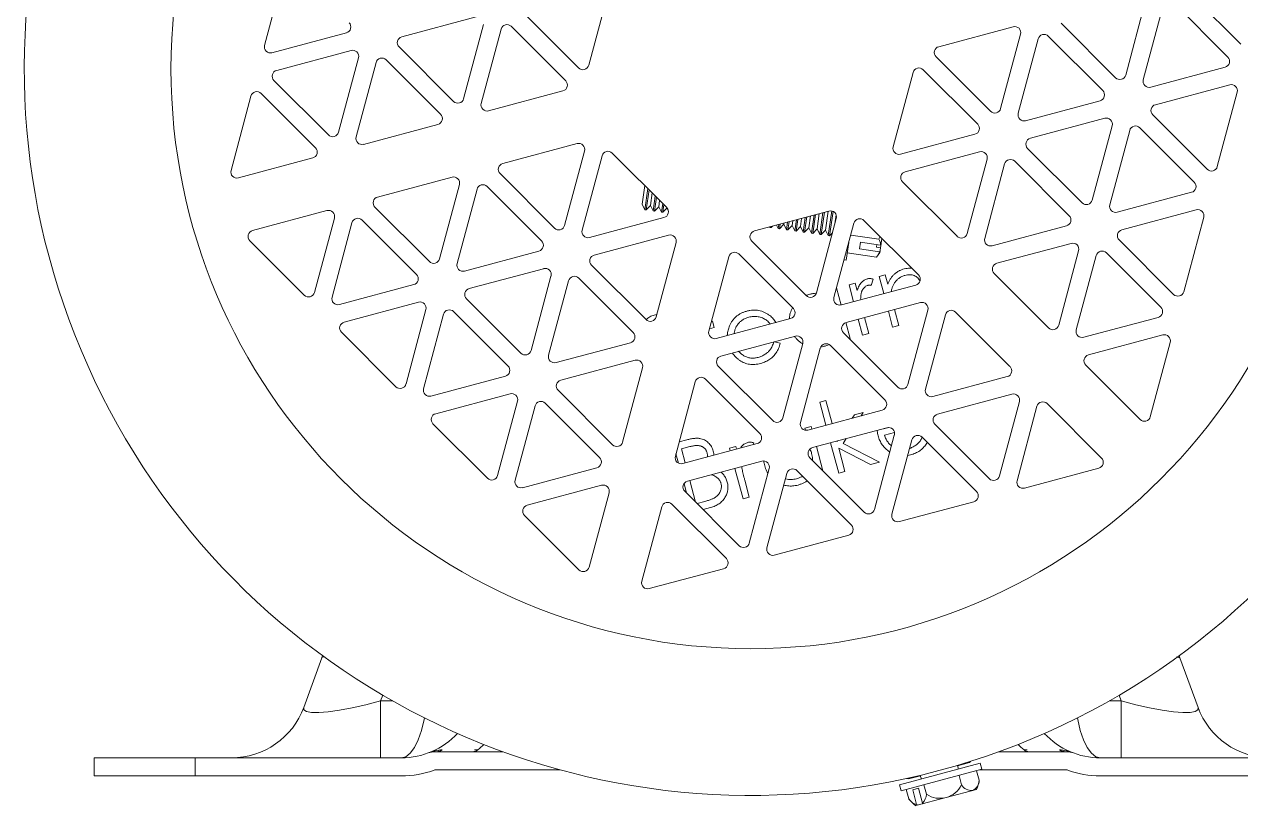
# Paper-space layout '_Left' of a CAD drawing. Header units: inches. Extents: x -3.63 to 5.71, y -3.65 to 3.62.
# Drawn here: x -3.6 to 2.42, y -3.65 to 0.22 of the extents above; entities that cross this region are included whole.
import ezdxf

# ---------------------------------------------------------------- set-up
doc = ezdxf.new("R2010")
doc.units = ezdxf.units.IN
doc.header["$MEASUREMENT"] = 0

psp = doc.layouts.new('_Left')

# ---------------------------------------------------------------- linework, layer by layer
at = {"color": 7, "linetype": 'Continuous', "lineweight": 15}
for p, q in [((-2.3084, 0.484), (-2.407, 0.116)), ((-0.8027, 0.0178), (-0.7041, 0.3859)), ((2.1546, 0.391), (2.4241, 0.1215)), ((1.8552, -0.0309), (1.9538, 0.3372)), ((2.0408, 0.3139), (1.9422, -0.0542)), ((2.3604, 0.0579), (2.091, 0.3273)), ((-1.3599, 0.2568), (-1.7279, 0.1582)), ((-1.1224, 0.2738), (-0.8529, 0.0044)), ((-1.4218, -0.148), (-1.3231, 0.22)), ((-1.2362, 0.1968), (-1.3348, -0.1713)), ((-0.9166, -0.0592), (-1.186, 0.2102)), ((1.2981, 0.2081), (0.93, 0.1094)), ((1.5356, 0.2251), (1.805, -0.0443)), ((-2.3703, 0.0792), (-2.0022, 0.1779)), ((1.2362, -0.1968), (1.3348, 0.1713)), ((1.4218, 0.148), (1.3231, -0.22)), ((1.7414, -0.108), (1.4719, 0.1615)), ((-1.9789, 0.0909), (-2.347, -0.0077)), ((-1.7414, 0.108), (-1.4719, -0.1615)), ((-2.0408, -0.3139), (-1.9422, 0.0542)), ((-1.8552, 0.0309), (-1.9538, -0.3372)), ((-1.5356, -0.2251), (-1.805, 0.0443)), ((0.9166, 0.0592), (1.186, -0.2102)), ((1.9789, -0.0909), (2.347, 0.0077)), ((-2.3604, -0.0579), (-2.091, -0.3273)), ((0.8027, -0.0178), (0.7041, -0.3859)), ((1.1224, -0.2738), (0.8529, -0.0044)), ((-1.2981, -0.2081), (-0.93, -0.1094)), ((2.3703, -0.0792), (2.0022, -0.1779)), ((2.3084, -0.484), (2.407, -0.116)), ((-2.4742, -0.135), (-2.5729, -0.503)), ((-2.1546, -0.391), (-2.4241, -0.1215)), ((1.3599, -0.2568), (1.7279, -0.1582)), ((1.9887, -0.228), (2.2582, -0.4975)), ((-1.9171, -0.3739), (-1.549, -0.2753)), ((1.7512, -0.2451), (1.3832, -0.3437)), ((1.6894, -0.6499), (1.788, -0.2818)), ((2.1945, -0.5611), (1.9251, -0.2917)), ((0.7409, -0.4227), (1.1089, -0.324)), ((1.8749, -0.3051), (1.7763, -0.6732)), ((-0.8601, -0.3702), (-1.2282, -0.4689)), ((-0.922, -0.775), (-0.8234, -0.407)), ((-0.4168, -0.6863), (-0.6863, -0.4168)), ((1.1322, -0.411), (0.7641, -0.5096)), ((1.3697, -0.3939), (1.6392, -0.6634)), ((-2.5361, -0.5398), (-2.1681, -0.4412)), ((-0.7365, -0.4303), (-0.8351, -0.7983)), ((1.0703, -0.8158), (1.169, -0.4477)), ((1.2559, -0.471), (1.1573, -0.8391)), ((1.5755, -0.727), (1.3061, -0.4576)), ((-1.4792, -0.5361), (-1.8472, -0.6347)), ((-1.2416, -0.519), (-0.9722, -0.7885)), ((-1.541, -0.9409), (-1.4424, -0.5728)), ((-1.3555, -0.5961), (-1.4541, -0.9642)), ((-1.0358, -0.8521), (-1.3053, -0.5827)), ((-0.5255, -0.5776), (-0.5386, -0.6708)), ((-0.5101, -0.593), (-0.5249, -0.6977)), ((-0.504, -0.5991), (-0.518, -0.6987)), ((0.7507, -0.5598), (1.0201, -0.8292)), ((-0.4886, -0.6145), (-0.4973, -0.6766)), ((-0.4732, -0.6299), (-0.4836, -0.7035)), ((-0.4671, -0.636), (-0.4767, -0.7045)), ((-0.4517, -0.6514), (-0.4561, -0.6824)), ((1.813, -0.7099), (2.1811, -0.6113)), ((-2.0982, -0.702), (-2.4662, -0.8006)), ((-1.8607, -0.6849), (-1.5912, -0.9544)), ((-0.5386, -0.6708), (-0.5249, -0.6977)), ((-0.5249, -0.6977), (-0.518, -0.6987)), ((-0.518, -0.6987), (-0.4973, -0.6766)), ((-0.4973, -0.6766), (-0.4836, -0.7035)), ((-0.4836, -0.7035), (-0.4767, -0.7045)), ((-0.4767, -0.7045), (-0.4561, -0.6824)), ((-0.4561, -0.6824), (-0.4423, -0.7093)), ((-0.4363, -0.6667), (-0.4423, -0.7093)), ((-0.4423, -0.7093), (-0.4355, -0.7103)), ((-0.4302, -0.6729), (-0.4355, -0.7103)), ((-0.4355, -0.7103), (-0.415, -0.6883)), ((-0.4144, -0.689), (-0.4094, -0.6988)), ((0.3859, -0.7041), (0.0178, -0.8027)), ((0.3203, -0.7217), (0.3072, -0.8147)), ((0.3385, -0.7168), (0.3279, -0.7925)), ((0.3567, -0.7119), (0.3416, -0.8195)), ((0.364, -0.71), (0.3485, -0.8205)), ((0.3822, -0.7051), (0.3691, -0.7983)), ((0.3999, -0.7038), (0.3829, -0.8253)), ((0.4066, -0.706), (0.3897, -0.8263)), ((2.2044, -0.6983), (1.8363, -0.7969)), ((-2.1601, -1.1068), (-2.0614, -0.7387)), ((-1.9745, -0.762), (-2.0731, -1.1301)), ((-1.6549, -1.018), (-1.9243, -0.7486)), ((-0.7983, -0.8351), (-0.4303, -0.7365)), ((0.0944, -0.7822), (0.094, -0.7847)), ((0.1009, -0.7857), (0.1072, -0.7789)), ((0.1017, -0.7803), (0.1009, -0.7857)), ((0.1269, -0.7741), (0.1353, -0.7905)), ((0.1381, -0.7705), (0.1353, -0.7905)), ((0.1454, -0.7686), (0.1422, -0.7915)), ((0.1422, -0.7915), (0.1628, -0.7693)), ((0.1636, -0.7637), (0.1628, -0.7693)), ((0.1628, -0.7693), (0.1766, -0.7963)), ((0.1818, -0.7588), (0.1766, -0.7963)), ((0.1891, -0.7568), (0.1834, -0.7973)), ((0.1834, -0.7973), (0.2041, -0.7751)), ((0.2073, -0.752), (0.2041, -0.7751)), ((0.2041, -0.7751), (0.2178, -0.8021)), ((0.2256, -0.7471), (0.2178, -0.8021)), ((0.2328, -0.7451), (0.2247, -0.8031)), ((0.2247, -0.8031), (0.2453, -0.7809)), ((0.2511, -0.7402), (0.2453, -0.7809)), ((0.2453, -0.7809), (0.2591, -0.8079)), ((0.2693, -0.7354), (0.2591, -0.8079)), ((0.2766, -0.7334), (0.266, -0.8089)), ((0.2948, -0.7285), (0.2866, -0.7867)), ((0.313, -0.7236), (0.3003, -0.8137)), ((0.324, -1.1089), (0.4227, -0.7409)), ((0.5096, -0.7641), (0.411, -1.1322)), ((0.4218, -0.7227), (0.4155, -0.7674)), ((0.8292, -1.0201), (0.5598, -0.7507)), ((1.194, -0.8758), (1.5621, -0.7772)), ((2.1425, -1.1031), (2.2411, -0.735)), ((-0.407, -0.8234), (-0.775, -0.922)), ((0.094, -0.7847), (0.1009, -0.7857)), ((0.1353, -0.7905), (0.1422, -0.7915)), ((0.1766, -0.7963), (0.1834, -0.7973)), ((0.2178, -0.8021), (0.2247, -0.8031)), ((0.2591, -0.8079), (0.266, -0.8089)), ((0.266, -0.8089), (0.2866, -0.7867)), ((0.2866, -0.7867), (0.3003, -0.8137)), ((0.3003, -0.8137), (0.3072, -0.8147)), ((0.3072, -0.8147), (0.3279, -0.7925)), ((0.3279, -0.7925), (0.3416, -0.8195)), ((0.3416, -0.8195), (0.3485, -0.8205)), ((0.3485, -0.8205), (0.3691, -0.7983)), ((0.3691, -0.7983), (0.3829, -0.8253)), ((0.3829, -0.8253), (0.3897, -0.8263)), ((0.3897, -0.8263), (0.4038, -0.8112)), ((0.4939, -0.8228), (0.634, -0.8425)), ((0.6485, -0.8394), (0.6386, -0.9097)), ((-2.4797, -0.8508), (-2.2102, -1.1202)), ((-1.4174, -1.0009), (-1.0493, -0.9023)), ((-0.4689, -1.2282), (-0.3702, -0.8601)), ((0.0044, -0.8529), (0.2738, -1.1224)), ((0.4842, -0.8591), (0.4718, -0.9469)), ((0.5372, -0.8913), (0.5418, -0.8581)), ((0.6371, -0.9053), (0.5372, -0.8913)), ((0.5418, -0.8581), (0.6418, -0.8722)), ((0.624, -0.8697), (0.6222, -0.8825)), ((0.642, -0.8853), (0.6222, -0.8825)), ((1.5854, -0.8641), (1.2173, -0.9627)), ((1.5235, -1.2689), (1.6221, -0.9009)), ((1.8229, -0.8471), (2.0923, -1.1165)), ((-0.1094, -0.93), (-0.2081, -1.2981)), ((0.2102, -1.186), (-0.0592, -0.9166)), ((0.461, -0.9454), (0.4718, -0.9469)), ((0.4768, -0.9114), (0.6214, -0.9317)), ((0.6214, -0.9317), (0.6386, -0.9097)), ((1.709, -0.9242), (1.6104, -1.2922)), ((2.0287, -1.1802), (1.7592, -0.9107)), ((-1.026, -0.9893), (-1.3941, -1.0879)), ((-0.7885, -0.9722), (-0.519, -1.2416)), ((0.6347, -1.0285), (0.6654, -1.0203)), ((0.6654, -1.0203), (0.6774, -1.0654)), ((1.2039, -1.0129), (1.4733, -1.2824)), ((-2.0364, -1.1668), (-1.6683, -1.0682)), ((-1.0879, -1.3941), (-0.9893, -1.026)), ((-0.9023, -1.0493), (-1.0009, -1.4174)), ((-0.5827, -1.3053), (-0.8521, -1.0358)), ((0.4477, -1.169), (0.8158, -1.0703)), ((0.4857, -1.0685), (0.5163, -1.0602)), ((0.5082, -1.1527), (0.4857, -1.0685)), ((0.5163, -1.0602), (0.5262, -1.097)), ((0.6051, -1.0409), (0.5954, -1.072)), ((0.6573, -1.1128), (0.6347, -1.0285)), ((-1.4075, -1.1381), (-1.1381, -1.4075)), ((0.4236, -1.0851), (0.4243, -1.0849)), ((0.4243, -1.0849), (0.4469, -1.1692)), ((-1.645, -1.1551), (-2.0131, -1.2537)), ((-1.7069, -1.5599), (-1.6083, -1.1919)), ((-1.2017, -1.4712), (-1.4712, -1.2017)), ((0.8391, -1.1573), (0.471, -1.2559)), ((0.7016, -1.2784), (0.6806, -1.1997)), ((0.7112, -1.1915), (0.7323, -1.2701)), ((0.7772, -1.5621), (0.8758, -1.194)), ((1.2824, -1.4733), (1.0129, -1.2039)), ((-1.5213, -1.2152), (-1.62, -1.5832)), ((-0.1954, -1.2509), (-0.1893, -1.2493)), ((-0.1893, -1.2493), (-0.1811, -1.28)), ((-0.1713, -1.3348), (0.1968, -1.2362)), ((0.4702, -1.2561), (0.4912, -1.3347)), ((0.5526, -1.3183), (0.5315, -1.2397)), ((0.5622, -1.2314), (0.5833, -1.3101)), ((0.9627, -1.2173), (0.8641, -1.5854)), ((1.6472, -1.329), (2.0152, -1.2303)), ((-2.0265, -1.3039), (-1.7571, -1.5734)), ((-0.1811, -1.28), (-0.2049, -1.2864)), ((0.22, -1.3231), (-0.148, -1.4218)), ((0.4576, -1.3061), (0.727, -1.5755)), ((0.5833, -1.3101), (0.5526, -1.3183)), ((0.7323, -1.2701), (0.7016, -1.2784)), ((2.0385, -1.3173), (1.6705, -1.4159)), ((-0.9642, -1.4541), (-0.5961, -1.3555)), ((0.1147, -1.3514), (0.1452, -1.3582)), ((0.1582, -1.7279), (0.2568, -1.3599)), ((0.3437, -1.3832), (0.2451, -1.7512)), ((0.6634, -1.6392), (0.3939, -1.3697)), ((0.4912, -1.3347), (0.4873, -1.3358)), ((1.9766, -1.7221), (2.0753, -1.354)), ((-0.5728, -1.4424), (-0.9409, -1.541)), ((-0.6347, -1.8472), (-0.5361, -1.4792)), ((-0.1615, -1.4719), (0.108, -1.7414)), ((1.657, -1.4661), (1.9265, -1.7355)), ((-1.5832, -1.62), (-1.2152, -1.5213)), ((-0.2753, -1.549), (-0.3739, -1.9171)), ((0.0443, -1.805), (-0.2251, -1.5356)), ((0.9009, -1.6221), (1.2689, -1.5235)), ((-1.1919, -1.6083), (-1.5599, -1.7069)), ((-0.9544, -1.5912), (-0.6849, -1.8607)), ((1.2922, -1.6104), (0.9242, -1.709)), ((-1.2537, -2.0131), (-1.1551, -1.645)), ((-1.0682, -1.6683), (-1.1668, -2.0364)), ((-0.7486, -1.9243), (-1.018, -1.6549)), ((0.341, -1.6506), (0.3717, -1.6424)), ((0.3714, -1.764), (0.341, -1.6506)), ((0.3717, -1.6424), (0.4021, -1.7558)), ((1.2303, -2.0152), (1.329, -1.6472)), ((1.4159, -1.6705), (1.3173, -2.0385)), ((1.7355, -1.9265), (1.4661, -1.657)), ((0.2818, -1.788), (0.6499, -1.6894)), ((0.5017, -1.7291), (0.5124, -1.7127)), ((0.5124, -1.7127), (0.5565, -1.7009)), ((0.5565, -1.7009), (0.5458, -1.7172)), ((-1.5734, -1.7571), (-1.3039, -2.0265)), ((0.2672, -1.7784), (0.2979, -1.7702)), ((0.27, -1.7887), (0.2672, -1.7784)), ((0.2979, -1.7702), (0.3012, -1.7828)), ((0.6732, -1.7763), (0.3051, -1.8749)), ((0.6568, -1.7821), (0.6822, -1.7753)), ((0.7106, -1.8006), (0.6618, -1.8136)), ((0.9107, -1.7592), (1.1802, -2.0287)), ((-0.355, -1.8465), (-0.3175, -1.8365)), ((-0.3372, -1.9538), (0.0309, -1.8552)), ((0.0141, -1.8507), (0.011, -1.8605)), ((0.4349, -2.0013), (0.3947, -1.8509)), ((0.4253, -1.8427), (0.426, -1.8451)), ((0.426, -1.8451), (0.428, -1.842)), ((0.4722, -1.8301), (0.4563, -1.8546)), ((0.4563, -1.8546), (0.6366, -1.9472)), ((0.6113, -2.1811), (0.7099, -1.813)), ((0.7969, -1.8363), (0.6983, -2.2044)), ((1.1165, -2.0923), (0.8471, -1.8229)), ((-0.3581, -1.9518), (-0.3707, -1.9049)), ((-0.3025, -1.87), (-0.3441, -1.8812)), ((-0.3441, -1.8812), (-0.3255, -1.9507)), ((-0.1054, -1.8783), (-0.0747, -1.87)), ((-0.102, -1.8908), (-0.1054, -1.8783)), ((-0.0747, -1.87), (-0.0713, -1.8826)), ((0.2917, -1.9251), (0.5611, -2.1945)), ((0.3245, -1.8697), (0.3568, -1.9903)), ((0.5925, -1.959), (0.4348, -1.8779)), ((0.4348, -1.8779), (0.4656, -1.993)), ((-1.1301, -2.0731), (-0.762, -1.9745)), ((0.0542, -1.9422), (-0.3139, -2.0408)), ((-0.0384, -2.1281), (-0.0787, -1.9778)), ((-0.0077, -2.347), (0.0909, -1.9789)), ((0.6366, -1.9472), (0.5925, -1.959)), ((1.354, -2.0753), (1.7221, -1.9766)), ((-0.3022, -2.0377), (-0.2735, -2.1448)), ((-0.0302, -2.0359), (-0.0077, -2.1199)), ((0.1779, -2.0022), (0.0792, -2.3703)), ((0.4975, -2.2582), (0.228, -1.9887)), ((0.4656, -1.993), (0.4349, -2.0013)), ((-0.7387, -2.0614), (-1.1068, -2.1601)), ((-0.8006, -2.4662), (-0.702, -2.0982)), ((-0.3184, -2.0999), (-0.331, -2.053)), ((-0.3273, -2.091), (-0.0579, -2.3604)), ((-0.1215, -2.4241), (-0.391, -2.1546)), ((-0.2666, -2.1517), (-0.2276, -2.1412)), ((-0.0077, -2.1199), (-0.0384, -2.1281)), ((0.735, -2.2411), (1.1031, -2.1425)), ((-1.1202, -2.2102), (-0.8508, -2.4797)), ((-0.4412, -2.1681), (-0.5398, -2.5361)), ((-0.2002, -2.1714), (-0.237, -2.1813)), ((0.116, -2.407), (0.484, -2.3084)), ((-0.503, -2.5729), (-0.135, -2.4742)), ((-2.2129, -3.1603), (-2.1236, -2.915)), ((-2.1236, -2.915), (-2.1196, -2.9048)), ((2.1236, -2.915), (2.1196, -2.9048)), ((2.1236, -2.915), (2.2129, -3.1603)), ((-1.8328, -3.4103), (-1.8328, -3.1287)), ((1.8328, -3.1287), (1.8328, -3.4103)), ((-3.25, -3.4103), (-3.25, -3.5)), ((-3.25, -3.4103), (-1.73, -3.4103)), ((-2.75, -3.4103), (-2.75, -3.5)), ((-1.2264, -3.3803), (-1.5648, -3.3803)), ((1.0815, -3.4335), (1.0875, -3.4275)), ((1.5648, -3.3803), (1.2264, -3.3803)), ((1.73, -3.4103), (3.25, -3.4103)), ((-0.9432, -3.47), (-1.5648, -3.47)), ((0.7354, -3.5442), (1.1353, -3.4371)), ((0.7434, -3.5742), (1.1433, -3.467)), ((1.0271, -3.4661), (1.0221, -3.4476)), ((1.0815, -3.4335), (1.0226, -3.4493)), ((1.1298, -3.5206), (1.1173, -3.474)), ((1.5648, -3.47), (1.1322, -3.47)), ((1.1433, -3.467), (1.1353, -3.4371)), ((-3.25, -3.5), (-1.73, -3.5)), ((0.7354, -3.5442), (0.7434, -3.5742)), ((0.772, -3.5121), (0.7801, -3.5142)), ((0.8391, -3.4985), (0.7801, -3.5142)), ((0.7854, -3.5111), (0.7849, -3.5092)), ((0.8142, -3.5025), (0.8144, -3.5034)), ((0.8386, -3.4968), (0.8436, -3.5152)), ((0.8688, -3.5906), (0.8563, -3.5439)), ((1.0428, -3.5439), (1.0303, -3.4973)), ((1.73, -3.5), (3.25, -3.5)), ((0.7818, -3.6139), (0.7693, -3.5672)), ((0.8007, -3.5681), (0.8297, -3.5604)), ((0.8204, -3.6417), (0.8007, -3.5681)), ((0.8157, -3.6469), (1.1171, -3.5662)), ((0.8297, -3.5604), (0.8494, -3.634))]:
    psp.add_line(p, q, dxfattribs=at)
at = {"color": 8, "linetype": 'Continuous', "lineweight": 15}
for p, q in [((2.1236, -2.915), (2.1058, -2.9107)), ((-1.8224, -3.0999), (-1.8328, -3.1287)), ((-1.8328, -3.1287), (-1.7726, -3.1287)), ((1.7726, -3.1287), (1.8328, -3.1287)), ((1.8328, -3.1287), (1.8224, -3.0999)), ((-1.3672, -3.371), (-1.3517, -3.371)), ((1.3517, -3.371), (1.3672, -3.371))]:
    psp.add_line(p, q, dxfattribs=at)
at = {"color": 7, "linetype": 'Continuous', "lineweight": 15, "flags": 128}
for points in [[(-2.2129, -3.1603), (-2.212, -3.1728), (-2.1989, -3.1815), (-2.174, -3.1861), (-2.1378, -3.1864), (-2.0915, -3.1826), (-2.0363, -3.1746), (-1.9736, -3.1627), (-1.9051, -3.1473), (-1.8328, -3.1287)], [(1.8328, -3.1287), (1.9051, -3.1473), (1.9736, -3.1627), (2.0363, -3.1746), (2.0915, -3.1826), (2.1378, -3.1864), (2.174, -3.1861), (2.1989, -3.1815), (2.212, -3.1728), (2.2129, -3.1603)]]:
    psp.add_lwpolyline(points, dxfattribs=at)
at = {"color": 8, "linetype": 'Continuous', "lineweight": 15, "flags": 128}
for points in [[(-1.73, -3.4103), (-1.7074, -3.4045), (-1.6855, -3.3874), (-1.665, -3.3594), (-1.6464, -3.3214), (-1.6304, -3.2746), (-1.6174, -3.2203), (-1.6159, -3.2124)], [(1.6159, -3.2124), (1.6174, -3.2203), (1.6304, -3.2746), (1.6464, -3.3214), (1.665, -3.3594), (1.6855, -3.3874), (1.7074, -3.4045), (1.73, -3.4103)]]:
    psp.add_lwpolyline(points, dxfattribs=at)
at = {"color": 7, "linetype": 'Continuous', "lineweight": 15}
psp.add_circle((0, 0), 2.87, dxfattribs=at)
for centre, radius, start, end in [((0, 0), 3.5959, 123.20533, 86.79467), ((-2.01, 0.2068), 0.03, 285, 45), ((-1.2072, 0.189), 0.03, 45, 165), ((1.3058, 0.1791), 0.03, 345, 105), ((-1.7202, 0.1292), 0.03, 105, 225), ((1.4507, 0.1403), 0.03, 45, 165), ((-2.378, 0.1082), 0.03, 165, 285), ((-1.9711, 0.0619), 0.03, 345, 105), ((0.9378, 0.0805), 0.03, 105, 225), ((-1.8262, 0.0231), 0.03, 45, 165), ((-0.8317, 0.0256), 0.03, 225, 345), ((0.8317, -0.0256), 0.03, 45, 165), ((2.3392, 0.0367), 0.03, 285, 45), ((-2.3392, -0.0367), 0.03, 105, 225), ((-0.9378, -0.0805), 0.03, 285, 45), ((1.8262, -0.0231), 0.03, 225, 345), ((1.9711, -0.0619), 0.03, 165, 285), ((-2.4453, -0.1427), 0.03, 45, 165), ((1.7202, -0.1292), 0.03, 285, 45), ((2.378, -0.1082), 0.03, 345, 105), ((-1.4507, -0.1403), 0.03, 225, 345), ((-1.3058, -0.1791), 0.03, 165, 285), ((2.01, -0.2068), 0.03, 105, 225), ((-1.5568, -0.2463), 0.03, 285, 45), ((1.2072, -0.189), 0.03, 225, 345), ((1.3521, -0.2278), 0.03, 165, 285), ((1.1012, -0.2951), 0.03, 285, 45), ((1.759, -0.2741), 0.03, 345, 105), ((1.9039, -0.3129), 0.03, 45, 165), ((-2.0698, -0.3061), 0.03, 225, 345), ((-1.9249, -0.3449), 0.03, 165, 285), ((1.3909, -0.3727), 0.03, 105, 225), ((-2.1758, -0.4122), 0.03, 285, 45), ((-0.8524, -0.3992), 0.03, 345, 105), ((-0.7075, -0.438), 0.03, 45, 165), ((0.7331, -0.3937), 0.03, 165, 285), ((1.14, -0.4399), 0.03, 345, 105), ((-1.2204, -0.4978), 0.03, 105, 225), ((1.2849, -0.4788), 0.03, 45, 165), ((-2.5439, -0.5108), 0.03, 165, 285), ((-1.4714, -0.5651), 0.03, 345, 105), ((0.7719, -0.5386), 0.03, 105, 225), ((2.2794, -0.4763), 0.03, 225, 345), ((-1.3265, -0.6039), 0.03, 45, 165), ((2.1733, -0.5823), 0.03, 285, 45), ((-1.8395, -0.6637), 0.03, 105, 225), ((1.6604, -0.6421), 0.03, 225, 345), ((-2.0904, -0.7309), 0.03, 345, 105), ((-0.438, -0.7075), 0.03, 285, 45), ((0.3937, -0.7331), 0.03, 345, 105), ((1.8053, -0.681), 0.03, 165, 285), ((2.2122, -0.7272), 0.03, 345, 105), ((-1.9455, -0.7698), 0.03, 45, 165), ((-0.951, -0.7673), 0.03, 225, 345), ((0.5386, -0.7719), 0.03, 45, 165), ((1.5543, -0.7482), 0.03, 285, 45), ((-2.4585, -0.8296), 0.03, 105, 225), ((-0.8061, -0.8061), 0.03, 165, 285), ((-0.3992, -0.8524), 0.03, 345, 105), ((0.0256, -0.8317), 0.03, 105, 225), ((1.0414, -0.808), 0.03, 225, 345), ((1.1862, -0.8468), 0.03, 165, 285), ((1.8441, -0.8259), 0.03, 105, 225), ((-1.0571, -0.8733), 0.03, 285, 45), ((1.5931, -0.8931), 0.03, 345, 105), ((1.738, -0.9319), 0.03, 45, 165), ((-1.57, -0.9331), 0.03, 225, 345), ((-0.7673, -0.951), 0.03, 105, 225), ((-0.0805, -0.9378), 0.03, 45, 165), ((1.2251, -0.9917), 0.03, 105, 225), ((-1.6761, -1.0392), 0.03, 285, 45), ((-1.4251, -0.972), 0.03, 165, 285), ((-1.0182, -1.0182), 0.03, 345, 105), ((0.808, -1.0414), 0.03, 285, 45), ((-0.8733, -1.0571), 0.03, 45, 165), ((-2.189, -1.099), 0.03, 225, 345), ((-2.0441, -1.1378), 0.03, 165, 285), ((-1.3863, -1.1169), 0.03, 105, 225), ((0.2951, -1.1012), 0.03, 225, 345), ((0.4399, -1.14), 0.03, 165, 285), ((2.1135, -1.0953), 0.03, 225, 345), ((-1.6373, -1.1841), 0.03, 345, 105), ((-1.4924, -1.2229), 0.03, 45, 165), ((0.189, -1.2072), 0.03, 285, 45), ((0.8468, -1.1862), 0.03, 345, 105), ((0.9917, -1.2251), 0.03, 45, 165), ((2.0075, -1.2014), 0.03, 285, 45), ((-2.0053, -1.2827), 0.03, 105, 225), ((-0.4978, -1.2204), 0.03, 225, 345), ((0.4788, -1.2849), 0.03, 105, 225), ((-0.6039, -1.3265), 0.03, 285, 45), ((-0.1791, -1.3058), 0.03, 165, 285), ((0.2278, -1.3521), 0.03, 345, 105), ((1.4945, -1.2612), 0.03, 225, 345), ((1.6394, -1.3), 0.03, 165, 285), ((2.0463, -1.3463), 0.03, 345, 105), ((0.3727, -1.3909), 0.03, 45, 165), ((-1.1169, -1.3863), 0.03, 225, 345), ((-0.972, -1.4251), 0.03, 165, 285), ((-0.5651, -1.4714), 0.03, 345, 105), ((-0.1403, -1.4507), 0.03, 105, 225), ((1.6782, -1.4449), 0.03, 105, 225), ((-1.2229, -1.4924), 0.03, 285, 45), ((1.2612, -1.4945), 0.03, 285, 45), ((-1.7359, -1.5522), 0.03, 225, 345), ((-0.9331, -1.57), 0.03, 105, 225), ((-0.2463, -1.5568), 0.03, 45, 165), ((0.7482, -1.5543), 0.03, 225, 345), ((-1.591, -1.591), 0.03, 165, 285), ((-1.1841, -1.6373), 0.03, 345, 105), ((0.8931, -1.5931), 0.03, 165, 285), ((1.3, -1.6394), 0.03, 345, 105), ((-1.0392, -1.6761), 0.03, 45, 165), ((0.6421, -1.6604), 0.03, 285, 45), ((1.4449, -1.6782), 0.03, 45, 165), ((-1.5522, -1.7359), 0.03, 105, 225), ((0.1292, -1.7202), 0.03, 225, 345), ((0.9319, -1.738), 0.03, 105, 225), ((1.9477, -1.7143), 0.03, 225, 345), ((0.0231, -1.8262), 0.03, 285, 45), ((0.2741, -1.759), 0.03, 165, 285), ((0.681, -1.8053), 0.03, 345, 105), ((-0.6637, -1.8395), 0.03, 225, 345), ((0.8259, -1.8441), 0.03, 45, 165), ((-0.7698, -1.9455), 0.03, 285, 45), ((-0.3449, -1.9249), 0.03, 165, 285), ((0.3129, -1.9039), 0.03, 105, 225), ((0.0619, -1.9711), 0.03, 345, 105), ((0.2068, -2.01), 0.03, 45, 165), ((1.7143, -1.9477), 0.03, 285, 45), ((-1.2827, -2.0053), 0.03, 225, 345), ((-1.1378, -2.0441), 0.03, 165, 285), ((-0.3061, -2.0698), 0.03, 105, 225), ((1.2014, -2.0075), 0.03, 225, 345), ((1.3463, -2.0463), 0.03, 165, 285), ((-0.7309, -2.0904), 0.03, 345, 105), ((1.0953, -2.1135), 0.03, 285, 45), ((-1.099, -2.189), 0.03, 105, 225), ((-0.4122, -2.1758), 0.03, 45, 165), ((0.5823, -2.1733), 0.03, 225, 345), ((0.7272, -2.2122), 0.03, 165, 285), ((0.4763, -2.2794), 0.03, 285, 45), ((-0.0367, -2.3392), 0.03, 225, 345), ((0.1082, -2.378), 0.03, 165, 285), ((-0.8296, -2.4585), 0.03, 225, 345), ((-0.1427, -2.4453), 0.03, 285, 45), ((-0.5108, -2.5439), 0.03, 165, 285), ((-2.57, -3.0303), 0.38, 270, 340), ((2.57, -3.0303), 0.38, 200, 270), ((-1.73, -3.0303), 0.38, 270, 316.96889), ((1.73, -3.0303), 0.38, 223.03111, 270), ((-1.5649, -3.3001), 0.0802, 270.07601, 297.88638), ((-1.3781, -3.3383), 0.042, 271.03436, 308.90156), ((1.3781, -3.3383), 0.042, 231.09844, 268.96564), ((1.5649, -3.3001), 0.0802, 242.11362, 269.92399), ((-1.5648, -3.4703), 0.09, 90, 110.58197), ((1.5648, -3.4703), 0.09, 69.41803, 90), ((-1.73, -3.0303), 0.4697, 270, 290.58197), ((-1.5648, -3.4703), 0.0003, 90, 110.58197), ((1.5648, -3.4703), 0.0003, 69.41803, 90), ((1.73, -3.0303), 0.4697, 249.41803, 270), ((0.9353, -3.4907), 0.12, 236.36149, 333.63851), ((1.0917, -3.5151), 0.0568, 210.56958, 275.21311), ((1.0731, -3.5201), 0.0568, 294.78689, 359.43042), ((0.9353, -3.4907), 0.1968, 337.43141, 351.24031), ((0.7957, -3.5838), 0.0735, 316.95927, 354.74441), ((0.9353, -3.4907), 0.1968, 218.75969, 232.56859), ((0.8418, -3.5715), 0.0735, 215.25559, 253.04073), ((0.9509, -3.4978), 0.1943, 227.82171, 229.16929), ((0.9798, -3.49), 0.1943, 227.82171, 229.16929)]:
    psp.add_arc(centre, radius, start, end, dxfattribs=at)
at = {"color": 8, "linetype": 'Continuous', "lineweight": 15}
for centre, start, end in [((-1.5062, -3.1714), 307.74479, 316.84888), ((1.5062, -3.1714), 223.15112, 232.25521)]:
    psp.add_arc(centre, 0.2524, start, end, dxfattribs=at)
at = {"color": 7, "linetype": 'Continuous', "lineweight": 15}
for points in [[(0.6393, -0.8302), (0.6376, -0.8343), (0.6358, -0.8384), (0.634, -0.8425)], [(0.6418, -0.8722), (0.6408, -0.8623), (0.638, -0.8524), (0.634, -0.8425)], [(0.6396, -0.9025), (0.6388, -0.9034), (0.638, -0.9044), (0.6371, -0.9053)], [(0.6418, -0.8722), (0.6426, -0.8712), (0.6435, -0.8703), (0.6443, -0.8693)], [(0.6214, -0.9317), (0.628, -0.9233), (0.6335, -0.9144), (0.6371, -0.9053)], [(0.5433, -1.1389), (0.5433, -1.1404), (0.5434, -1.1418), (0.5435, -1.1433)], [(0.6569, -1.7807), (0.6569, -1.7811), (0.6569, -1.7816), (0.6568, -1.7821)], [(0.7897, -1.9109), (0.7852, -1.912), (0.7806, -1.9131), (0.7761, -1.914)], [(0.7883, -3.5121), (0.7873, -3.5118), (0.7864, -3.5114), (0.7854, -3.5111)], [(0.8144, -3.5034), (0.8153, -3.5037), (0.8163, -3.504), (0.8172, -3.5043)]]:
    psp.add_open_spline(points, degree=3, dxfattribs=at)
for points, knots in [([(0.6774, -1.0654), (0.6796, -1.0604), (0.6838, -1.0508), (0.6916, -1.0375), (0.7005, -1.0259), (0.7104, -1.0159), (0.7213, -1.0075), (0.733, -1.0003), (0.7457, -0.9945), (0.7547, -0.9918), (0.7592, -0.9904)], [0, 0, 0, 0, 0.140976, 0.273569, 0.398988, 0.51993, 0.63811, 0.756589, 0.87686, 1, 1, 1, 1]), ([(0.7621, -1.0226), (0.7597, -1.0233), (0.7548, -1.0247), (0.7478, -1.0275), (0.7412, -1.0309), (0.7349, -1.0348), (0.729, -1.0394), (0.7233, -1.0443), (0.7182, -1.0499), (0.7134, -1.0559), (0.7091, -1.0623), (0.7052, -1.0689), (0.7021, -1.0756), (0.6994, -1.0825), (0.6974, -1.0896), (0.696, -1.0963), (0.6954, -1.1006), (0.6953, -1.1026)], [0, 0, 0, 0, 0.0639861, 0.1266269, 0.1889844, 0.2502302, 0.3123512, 0.3745736, 0.4381475, 0.5029204, 0.5679741, 0.6307713, 0.6929346, 0.7543975, 0.8152184, 0.8761169, 0.9258765, 0.9258765, 0.9258765, 0.9258765]), ([(0.7592, -0.9904), (0.7639, -0.9894), (0.773, -0.9873), (0.7856, -0.9865), (0.7933, -0.987), (0.7965, -0.9874)], [0, 0, 0, 0, 0.0772404, 0.1511781, 0.2020727, 0.2020727, 0.2020727, 0.2020727]), ([(0.8369, -1.0496), (0.8357, -1.0476), (0.8324, -1.0425), (0.826, -1.0351), (0.8175, -1.0282), (0.808, -1.0232), (0.7976, -1.0201), (0.7864, -1.019), (0.7744, -1.0197), (0.7663, -1.0216), (0.7621, -1.0226)], [0.0617149, 0.0617149, 0.0617149, 0.0617149, 0.1355195, 0.2608332, 0.378476, 0.4931776, 0.609281, 0.729981, 0.8592613, 1, 1, 1, 1]), ([(0.5262, -1.097), (0.5275, -1.093), (0.5301, -1.0853), (0.535, -1.0747), (0.5404, -1.0655), (0.5465, -1.0578), (0.5532, -1.0514), (0.5603, -1.0461), (0.568, -1.0421), (0.5734, -1.0404), (0.5761, -1.0395)], [0, 0, 0, 0, 0.160059, 0.306112, 0.438367, 0.560541, 0.675317, 0.786114, 0.892842, 1, 1, 1, 1]), ([(0.5785, -1.0718), (0.5761, -1.0726), (0.5712, -1.0743), (0.5645, -1.0789), (0.5585, -1.085), (0.5541, -1.0913), (0.5509, -1.097), (0.5488, -1.1018), (0.5471, -1.107), (0.5457, -1.1126), (0.5446, -1.1186), (0.5438, -1.1251), (0.5434, -1.1318), (0.5433, -1.1365), (0.5433, -1.1389)], [0, 0, 0, 0, 0.093807, 0.191338, 0.295191, 0.410312, 0.47193, 0.536425, 0.603119, 0.674118, 0.749332, 0.828283, 0.91204, 1, 1, 1, 1]), ([(0.5761, -1.0395), (0.5783, -1.0391), (0.5827, -1.0381), (0.5898, -1.038), (0.5974, -1.0389), (0.6025, -1.0402), (0.6051, -1.0409)], [0, 0, 0, 0, 0.225278, 0.463523, 0.720324, 1, 1, 1, 1]), ([(0.5954, -1.072), (0.5937, -1.0717), (0.5906, -1.0712), (0.5861, -1.0709), (0.5821, -1.071), (0.5796, -1.0715), (0.5785, -1.0718)], [0, 0, 0, 0, 0.2951388, 0.5602299, 0.7949834, 1, 1, 1, 1]), ([(0.2733, -1.1219), (0.275, -1.1212), (0.2809, -1.1189), (0.287, -1.1171), (0.2914, -1.1158)], [0.9100807, 0.9100807, 0.9100807, 0.9100807, 0.93488582, 1, 1, 1, 1]), ([(0.2914, -1.1158), (0.2965, -1.1146), (0.3066, -1.1122), (0.3174, -1.111), (0.323, -1.1108), (0.3235, -1.1108)], [0, 0, 0, 0, 0.1298621, 0.2546535, 0.2670572, 0.2670572, 0.2670572, 0.2670572]), ([(-0.1054, -1.272), (-0.1033, -1.2675), (-0.0992, -1.2586), (-0.0914, -1.2463), (-0.0824, -1.2353), (-0.0723, -1.2254), (-0.0609, -1.217), (-0.0485, -1.2096), (-0.0348, -1.2037), (-0.0252, -1.2008), (-0.0202, -1.1993)], [0, 0, 0, 0, 0.128835, 0.253589, 0.374643, 0.49534, 0.616325, 0.739759, 0.866842, 1, 1, 1, 1]), ([(-0.0202, -1.1993), (-0.0151, -1.1981), (-0.005, -1.1956), (0.0103, -1.1941), (0.0252, -1.1942), (0.0397, -1.1961), (0.0539, -1.1998), (0.0676, -1.2053), (0.081, -1.2124), (0.0893, -1.2185), (0.0935, -1.2215)], [0, 0, 0, 0, 0.13204, 0.259033, 0.38188, 0.502258, 0.622752, 0.744743, 0.870109, 1, 1, 1, 1]), ([(0.19, -1.238), (0.1902, -1.2346), (0.191, -1.2269), (0.1933, -1.215), (0.1971, -1.2026), (0.2016, -1.1916), (0.205, -1.185), (0.2065, -1.1823)], [0.1986106, 0.1986106, 0.1986106, 0.1986106, 0.2475739, 0.3080034, 0.3691319, 0.4320332, 0.475502, 0.475502, 0.475502, 0.475502]), ([(-0.5192, -1.2415), (-0.5189, -1.2412), (-0.5159, -1.2384), (-0.5097, -1.2333), (-0.5, -1.227), (-0.4895, -1.2222), (-0.4821, -1.2199), (-0.4784, -1.2187)], [0.6473142, 0.6473142, 0.6473142, 0.6473142, 0.6555233, 0.7410195, 0.8265468, 0.9119889, 1, 1, 1, 1]), ([(-0.4784, -1.2187), (-0.4743, -1.2178), (-0.4701, -1.2168), (-0.4658, -1.2162), (-0.4656, -1.2162)], [0, 0, 0, 0, 0.1072328, 0.1112267, 0.1112267, 0.1112267, 0.1112267]), ([(-0.0104, -1.2296), (-0.0135, -1.2304), (-0.0195, -1.2322), (-0.0281, -1.2357), (-0.0362, -1.2398), (-0.0438, -1.2446), (-0.0508, -1.2501), (-0.0573, -1.2561), (-0.0633, -1.2629), (-0.0668, -1.2678), (-0.0685, -1.2702)], [0, 0, 0, 0, 0.131092, 0.259141, 0.384162, 0.505992, 0.629098, 0.750669, 0.874039, 1, 1, 1, 1]), ([(0.0953, -1.2634), (0.0939, -1.2614), (0.0901, -1.2566), (0.0835, -1.2495), (0.0752, -1.2428), (0.0664, -1.2372), (0.0568, -1.2328), (0.0464, -1.2294), (0.0354, -1.2271), (0.0239, -1.2257), (0.0124, -1.2258), (0.0008, -1.2268), (-0.0067, -1.2287), (-0.0104, -1.2296)], [0.1319992, 0.1319992, 0.1319992, 0.1319992, 0.1852313, 0.2675005, 0.3444004, 0.4195949, 0.4968906, 0.5766379, 0.6602679, 0.7453866, 0.8300403, 0.9144742, 1, 1, 1, 1]), ([(0.0935, -1.2215), (0.0965, -1.2239), (0.1024, -1.2286), (0.1103, -1.2368), (0.1177, -1.2455), (0.1222, -1.252), (0.1243, -1.2554), (0.1244, -1.2556)], [0, 0, 0, 0, 0.1185218, 0.2362548, 0.3561744, 0.4772497, 0.4824475, 0.4824475, 0.4824475, 0.4824475]), ([(-0.1167, -1.3202), (-0.1166, -1.3191), (-0.1164, -1.3143), (-0.1154, -1.3056), (-0.1131, -1.2943), (-0.1098, -1.283), (-0.1069, -1.2757), (-0.1054, -1.272)], [0.466308, 0.466308, 0.466308, 0.466308, 0.5005508, 0.6232959, 0.7465783, 0.8723475, 1, 1, 1, 1]), ([(-0.0685, -1.2702), (-0.0698, -1.2722), (-0.0723, -1.276), (-0.0753, -1.2823), (-0.0781, -1.289), (-0.0802, -1.2962), (-0.0819, -1.3036), (-0.0828, -1.3087), (-0.0832, -1.3112)], [0, 0, 0, 0, 0.1099838, 0.2225805, 0.3384999, 0.4587086, 0.5855353, 0.7072212, 0.7072212, 0.7072212, 0.7072212]), ([(0.2565, -1.3609), (0.2529, -1.3588), (0.2456, -1.3542), (0.2353, -1.3463), (0.2259, -1.3372), (0.2194, -1.3297), (0.2161, -1.3253), (0.2155, -1.3244)], [0.5046238, 0.5046238, 0.5046238, 0.5046238, 0.5641912, 0.6267352, 0.6881093, 0.7492936, 0.7658152, 0.7658152, 0.7658152, 0.7658152]), ([(0.0362, -1.4285), (0.0393, -1.4276), (0.0453, -1.4258), (0.0541, -1.4223), (0.0625, -1.418), (0.0705, -1.4132), (0.078, -1.4078), (0.0848, -1.402), (0.0908, -1.396), (0.0962, -1.3895), (0.1011, -1.382), (0.1056, -1.3731), (0.1101, -1.3629), (0.1127, -1.3554), (0.114, -1.3515)], [0, 0, 0, 0, 0.0825923, 0.1638789, 0.2456587, 0.3277257, 0.40861, 0.4857491, 0.5591691, 0.6302685, 0.705306, 0.792065, 0.8897964, 0.9969528, 0.9969528, 0.9969528, 0.9969528]), ([(0.1452, -1.3582), (0.1441, -1.3627), (0.1419, -1.3713), (0.1373, -1.3835), (0.1322, -1.3948), (0.126, -1.405), (0.1191, -1.4144), (0.1115, -1.4229), (0.1031, -1.4307), (0.0939, -1.4379), (0.0839, -1.4442), (0.0729, -1.4497), (0.061, -1.4544), (0.0526, -1.4569), (0.0483, -1.4581)], [0, 0, 0, 0, 0.09337, 0.181661, 0.265874, 0.346355, 0.4246, 0.501903, 0.579992, 0.658443, 0.738672, 0.821894, 0.908801, 1, 1, 1, 1]), ([(0.3597, -1.3747), (0.3552, -1.3757), (0.3506, -1.3768), (0.346, -1.3777), (0.3458, -1.3777)], [0, 0, 0, 0, 0.06461999, 0.06712207, 0.06712207, 0.06712207, 0.06712207]), ([(0.387, -1.3645), (0.3829, -1.3666), (0.3739, -1.3705), (0.3646, -1.3732), (0.3597, -1.3747)], [0.758595, 0.758595, 0.758595, 0.758595, 0.8723702, 1, 1, 1, 1]), ([(0.0483, -1.4581), (0.0435, -1.4593), (0.034, -1.4616), (0.0199, -1.4633), (0.0062, -1.4637), (-0.0069, -1.4626), (-0.0196, -1.46), (-0.0319, -1.456), (-0.0437, -1.4505), (-0.0548, -1.4436), (-0.0652, -1.4357), (-0.0748, -1.4272), (-0.0834, -1.418), (-0.0888, -1.411), (-0.0915, -1.4071), (-0.0918, -1.4067)], [0, 0, 0, 0, 0.0715787, 0.1396292, 0.2047967, 0.268135, 0.3298137, 0.3913014, 0.4534335, 0.5165517, 0.5796313, 0.6411189, 0.701294, 0.7608103, 0.7687522, 0.7687522, 0.7687522, 0.7687522]), ([(-0.0605, -1.3983), (-0.0593, -1.3998), (-0.056, -1.4036), (-0.0502, -1.4092), (-0.0429, -1.4149), (-0.0351, -1.42), (-0.0268, -1.4242), (-0.0183, -1.4276), (-0.0096, -1.4301), (-0.0007, -1.4316), (0.0083, -1.4322), (0.0175, -1.4318), (0.0269, -1.4307), (0.0331, -1.4292), (0.0362, -1.4285)], [0.2829513, 0.2829513, 0.2829513, 0.2829513, 0.3218292, 0.3830372, 0.4446531, 0.507398, 0.5698252, 0.6307776, 0.6909287, 0.7509451, 0.8110495, 0.8723309, 0.9350041, 1, 1, 1, 1]), ([(0.6296, -1.816), (0.6287, -1.8121), (0.6268, -1.8044), (0.6255, -1.7955), (0.625, -1.7904), (0.625, -1.7892)], [0, 0, 0, 0, 0.1280448, 0.2537679, 0.2918021, 0.2918021, 0.2918021, 0.2918021]), ([(-0.3175, -1.8365), (-0.3143, -1.8356), (-0.3079, -1.8339), (-0.2986, -1.832), (-0.2898, -1.8304), (-0.2814, -1.8294), (-0.2736, -1.8287), (-0.2663, -1.8285), (-0.2594, -1.8288), (-0.2511, -1.8298), (-0.2413, -1.8322), (-0.2301, -1.8365), (-0.2199, -1.8427), (-0.2106, -1.8503), (-0.2023, -1.8592), (-0.1954, -1.8692), (-0.1898, -1.8802), (-0.1874, -1.8881), (-0.1862, -1.8921)], [0, 0, 0, 0, 0.062594, 0.121323, 0.17668, 0.228365, 0.276868, 0.321879, 0.364099, 0.403356, 0.477968, 0.550535, 0.623584, 0.698175, 0.773354, 0.847281, 0.922818, 1, 1, 1, 1]), ([(-0.2167, -1.9009), (-0.2173, -1.899), (-0.2184, -1.8953), (-0.2207, -1.8901), (-0.2234, -1.8854), (-0.2265, -1.881), (-0.2302, -1.8773), (-0.2343, -1.8739), (-0.2389, -1.871), (-0.244, -1.8686), (-0.2495, -1.8667), (-0.2555, -1.8653), (-0.2621, -1.8647), (-0.2692, -1.8645), (-0.2768, -1.8651), (-0.2849, -1.8661), (-0.2936, -1.8678), (-0.2995, -1.8692), (-0.3025, -1.87)], [0, 0, 0, 0, 0.057003, 0.111818, 0.164402, 0.21587, 0.266841, 0.317479, 0.369902, 0.4234, 0.479718, 0.539241, 0.602431, 0.67103, 0.744485, 0.823454, 0.90874, 1, 1, 1, 1]), ([(-0.0516, -1.8773), (-0.0512, -1.8766), (-0.0489, -1.8732), (-0.0445, -1.8676), (-0.0378, -1.8612), (-0.0307, -1.8559), (-0.023, -1.8519), (-0.0176, -1.8502), (-0.0149, -1.8493)], [0.4068324, 0.4068324, 0.4068324, 0.4068324, 0.4383665, 0.5605415, 0.6753172, 0.7861136, 0.8928418, 1, 1, 1, 1]), ([(-0.0149, -1.8493), (-0.0127, -1.8489), (-0.0083, -1.8479), (-0.0012, -1.8478), (0.0064, -1.8487), (0.0115, -1.85), (0.0141, -1.8507)], [0, 0, 0, 0, 0.225278, 0.463523, 0.720324, 1, 1, 1, 1]), ([(0.6875, -1.8967), (0.6873, -1.8966), (0.6834, -1.8939), (0.6762, -1.8885), (0.6666, -1.88), (0.6581, -1.8708), (0.6504, -1.861), (0.6437, -1.8506), (0.6379, -1.8397), (0.6332, -1.8281), (0.6308, -1.82), (0.6296, -1.816)], [0.5120943, 0.5120943, 0.5120943, 0.5120943, 0.5165517, 0.5796313, 0.6411189, 0.701294, 0.7608103, 0.8199317, 0.8789196, 0.9389828, 1, 1, 1, 1]), ([(0.6618, -1.8136), (0.6629, -1.8169), (0.6649, -1.8233), (0.6688, -1.8324), (0.6734, -1.8408), (0.6787, -1.8485), (0.6846, -1.8556), (0.6904, -1.8613), (0.6943, -1.8644), (0.6959, -1.8656)], [0, 0, 0, 0, 0.0683846, 0.1344756, 0.1983911, 0.2607535, 0.3218292, 0.3830372, 0.4224536, 0.4224536, 0.4224536, 0.4224536]), ([(0.7855, -1.8789), (0.7859, -1.8787), (0.7893, -1.8776), (0.7955, -1.875), (0.8039, -1.8708), (0.8119, -1.8659), (0.8195, -1.8606), (0.8262, -1.8548), (0.8322, -1.8488), (0.8376, -1.8423), (0.8425, -1.8348), (0.8457, -1.8284), (0.8475, -1.8246), (0.8479, -1.8237)], [0.0710543, 0.0710543, 0.0710543, 0.0710543, 0.0825923, 0.1638789, 0.2456587, 0.3277257, 0.40861, 0.4857491, 0.5591691, 0.6302685, 0.705306, 0.792065, 0.8162916, 0.8162916, 0.8162916, 0.8162916]), ([(0.8728, -1.8486), (0.8711, -1.8518), (0.8672, -1.8581), (0.8606, -1.8671), (0.8529, -1.8757), (0.8445, -1.8835), (0.8354, -1.8907), (0.8253, -1.897), (0.8143, -1.9025), (0.8024, -1.9072), (0.794, -1.9097), (0.7897, -1.9109)], [0.2731641, 0.2731641, 0.2731641, 0.2731641, 0.3463548, 0.4245999, 0.5019032, 0.5799921, 0.6584434, 0.7386722, 0.8218941, 0.9088008, 1, 1, 1, 1]), ([(-0.2151, -1.9211), (-0.215, -1.9202), (-0.2147, -1.9163), (-0.2147, -1.9095), (-0.2161, -1.9038), (-0.2167, -1.9009)], [0.8425433, 0.8425433, 0.8425433, 0.8425433, 0.8648154, 0.9313638, 1, 1, 1, 1]), ([(-0.1862, -1.8921), (-0.1853, -1.8959), (-0.1837, -1.9026), (-0.183, -1.9095), (-0.1829, -1.9125)], [0, 0, 0, 0, 0.1305691, 0.23098, 0.23098, 0.23098, 0.23098]), ([(0.3008, -1.9039), (0.2998, -1.9005), (0.2978, -1.8937), (0.2947, -1.8865), (0.2928, -1.8827), (0.2925, -1.8819)], [0, 0, 0, 0, 0.0656338, 0.1291881, 0.1441499, 0.1441499, 0.1441499, 0.1441499]), ([(0.3045, -1.9379), (0.3046, -1.9356), (0.3048, -1.9289), (0.3039, -1.9174), (0.3019, -1.9085), (0.3008, -1.9039)], [0.7889248, 0.7889248, 0.7889248, 0.7889248, 0.8304524, 0.9134557, 1, 1, 1, 1]), ([(-0.0456, -1.9689), (-0.0455, -1.9698), (-0.0448, -1.9741), (-0.0432, -1.9823), (-0.0408, -1.9939), (-0.0377, -2.0067), (-0.0342, -2.0209), (-0.0316, -2.0308), (-0.0302, -2.0359)], [0.228054, 0.228054, 0.228054, 0.228054, 0.2586004, 0.3758909, 0.5081662, 0.6562378, 0.8201768, 1, 1, 1, 1]), ([(0.0682, -1.9649), (0.0671, -1.9605), (0.0653, -1.9527), (0.0642, -1.9447), (0.0639, -1.9412)], [0, 0, 0, 0, 0.0637745, 0.114037, 0.114037, 0.114037, 0.114037]), ([(0.0845, -2.0029), (0.0843, -2.0026), (0.0817, -1.9985), (0.0774, -1.9904), (0.0721, -1.978), (0.0695, -1.9693), (0.0682, -1.9649)], [0.8042784, 0.8042784, 0.8042784, 0.8042784, 0.8103305, 0.8719012, 0.9350459, 1, 1, 1, 1]), ([(-0.117, -2.0451), (-0.1162, -2.0485), (-0.1146, -2.0551), (-0.1134, -2.0651), (-0.1133, -2.075), (-0.1142, -2.0847), (-0.1161, -2.0943), (-0.1191, -2.1038), (-0.1232, -2.113), (-0.1281, -2.1221), (-0.134, -2.1307), (-0.1408, -2.1388), (-0.1486, -2.146), (-0.1572, -2.1526), (-0.1667, -2.1584), (-0.177, -2.1635), (-0.1882, -2.168), (-0.1961, -2.1703), (-0.2002, -2.1714)], [0, 0, 0, 0, 0.06116, 0.120335, 0.17818, 0.235235, 0.292683, 0.351186, 0.410457, 0.47172, 0.533761, 0.595739, 0.657888, 0.721295, 0.786823, 0.854686, 0.925478, 1, 1, 1, 1]), ([(-0.1477, -2.0534), (-0.1482, -2.0516), (-0.1492, -2.048), (-0.1514, -2.0429), (-0.154, -2.0382), (-0.1568, -2.0336), (-0.1603, -2.0295), (-0.1641, -2.0256), (-0.1683, -2.022), (-0.1745, -2.0177), (-0.1831, -2.0131), (-0.1912, -2.0105), (-0.1957, -2.0094), (-0.1963, -2.0093)], [0, 0, 0, 0, 0.0602874, 0.1196024, 0.1775034, 0.2351427, 0.2921326, 0.3508712, 0.4100979, 0.4707315, 0.5948287, 0.7225788, 0.7438353, 0.7438353, 0.7438353, 0.7438353]), ([(-0.1477, -1.9963), (-0.1476, -1.9963), (-0.1451, -1.9984), (-0.1405, -2.0028), (-0.1342, -2.0099), (-0.1287, -2.0178), (-0.1238, -2.0263), (-0.1199, -2.0355), (-0.118, -2.0419), (-0.117, -2.0451)], [0.518402, 0.518402, 0.518402, 0.518402, 0.5213969, 0.5982911, 0.6761425, 0.7555287, 0.8348872, 0.916646, 1, 1, 1, 1]), ([(0.1707, -2.0287), (0.1714, -2.0289), (0.1765, -2.0303), (0.1861, -2.0322), (0.1995, -2.0329), (0.213, -2.0321), (0.2217, -2.03), (0.2262, -2.029)], [0.6540712, 0.6540712, 0.6540712, 0.6540712, 0.6671579, 0.7513119, 0.8337848, 0.9162565, 1, 1, 1, 1]), ([(0.2262, -2.029), (0.2305, -2.0277), (0.2393, -2.025), (0.249, -2.0203), (0.2543, -2.0172), (0.2556, -2.0163)], [0, 0, 0, 0, 0.0848024, 0.1686635, 0.1981098, 0.1981098, 0.1981098, 0.1981098]), ([(0.2786, -2.0393), (0.2772, -2.0402), (0.2717, -2.0439), (0.2617, -2.0496), (0.2479, -2.0557), (0.2382, -2.0585), (0.2333, -2.06)], [0.5852747, 0.5852747, 0.5852747, 0.5852747, 0.6273002, 0.7481449, 0.8723702, 1, 1, 1, 1]), ([(-0.2276, -2.1412), (-0.2245, -2.1403), (-0.2185, -2.1387), (-0.2099, -2.1361), (-0.202, -2.1334), (-0.1948, -2.1306), (-0.1882, -2.1278), (-0.1824, -2.125), (-0.1773, -2.1221), (-0.1715, -2.1182), (-0.1653, -2.1129), (-0.1589, -2.1057), (-0.1536, -2.0978), (-0.1497, -2.0891), (-0.147, -2.0802), (-0.1456, -2.0711), (-0.1458, -2.0621), (-0.147, -2.0563), (-0.1477, -2.0534)], [0, 0, 0, 0, 0.072502, 0.139739, 0.201795, 0.259822, 0.312206, 0.360773, 0.40454, 0.443698, 0.516841, 0.587874, 0.657965, 0.728969, 0.799308, 0.866636, 0.933116, 1, 1, 1, 1]), ([(0.2333, -2.06), (0.2288, -2.0611), (0.2201, -2.0631), (0.2068, -2.0647), (0.1937, -2.0651), (0.1807, -2.0642), (0.1703, -2.0622), (0.1642, -2.0607), (0.1623, -2.0601)], [0, 0, 0, 0, 0.06462, 0.1274335, 0.1890041, 0.2499301, 0.3106685, 0.3386912, 0.3386912, 0.3386912, 0.3386912]), ([(-1.5274, -3.371), (-1.5392, -3.371), (-1.5513, -3.3728), (-1.5747, -3.3783), (-1.5859, -3.3821), (-1.5964, -3.386)], [0, 0, 0, 0, 0.5, 0.5, 1, 1, 1, 1]), ([(1.5274, -3.371), (1.5392, -3.371), (1.5513, -3.3728), (1.5747, -3.3783), (1.5859, -3.3821), (1.5964, -3.386)], [0, 0, 0, 0, 0.5, 0.5, 1, 1, 1, 1])]:
    psp.add_open_spline(points, degree=3, knots=knots, dxfattribs=at)
at = {"color": 8, "linetype": 'Continuous', "lineweight": 15}
psp.add_open_spline([(-2.1102, -2.9111), (-2.1143, -2.9108), (-2.1223, -2.9103), (-2.1232, -2.9134), (-2.1236, -2.915)], degree=3, knots=[0, 0, 0, 0, 0.510535, 1, 1, 1, 1], dxfattribs=at)

doc.saveas('drawing.dxf')
